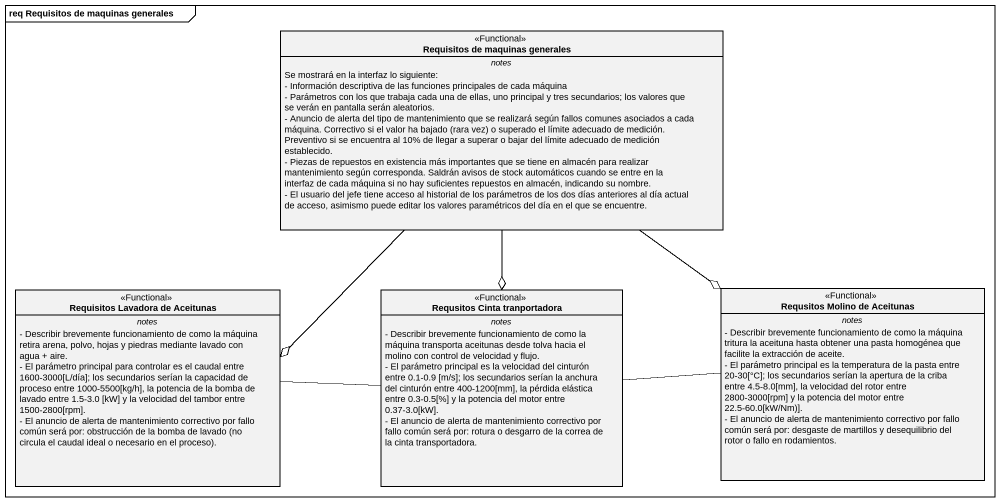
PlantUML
@startuml
mainframe req Requisitos de maquinas generales
hide circle
hide empty members
skinparam classAttributeIconSize 0
class "Requisitos de maquinas generales" as Requisitos_de_maquinas <<Functional>> {
  -- notes --
  Se mostrará en la interfaz lo siguiente:
  - Información descriptiva de las funciones principales de cada máquina
  - Parámetros con los que trabaja cada una de ellas, uno principal y tres secundarios; los valores que se verán en pantalla serán aleatorios.
  {field} - Anuncio de alerta del tipo de mantenimiento que se realizará según fallos comunes asociados a cada máquina. Correctivo si el valor ha bajado (rara vez) o superado el límite adecuado de medición. Preventivo si se encuentra al 10% de llegar a superar o bajar del límite adecuado de medición establecido.
  - Piezas de repuestos en existencia más importantes que se tiene en almacén para realizar mantenimiento según corresponda. Saldrán avisos de stock automáticos cuando se entre en la interfaz de cada máquina si no hay suficientes repuestos en almacén, indicando su nombre.
  - El usuario del jefe tiene acceso al historial de los parámetros de los dos días anteriores al día actual de acceso, asimismo puede editar los valores paramétricos del día en el que se encuentre.
}
class "Requisitos Lavadora de Aceitunas" as Requisitos_Lavadora_de <<Functional>> {
  -- notes --
  - Describir brevemente funcionamiento de como la máquina retira arena, polvo, hojas y piedras mediante lavado con agua + aire.
  - El parámetro principal para controlar es el caudal entre 1600-3000[L/día]; los secundarios serían la capacidad de proceso entre 1000-5500[kg/h], la potencia de la bomba de lavado entre 1.5-3.0 [kW] y la velocidad del tambor entre 1500-2800[rpm].
  {field} - El anuncio de alerta de mantenimiento correctivo por fallo común será por: obstrucción de la bomba de lavado (no circula el caudal ideal o necesario en el proceso).
}
class "Requsitos Cinta tranportadora" as Requsitos_Cinta <<Functional>> {
  -- notes --
  - Describir brevemente funcionamiento de como la máquina transporta aceitunas desde tolva hacia el molino con control de velocidad y flujo.
  - El parámetro principal es la velocidad del cinturón entre 0.1-0.9 [m/s]; los secundarios serían la anchura del cinturón entre 400-1200[mm], la pérdida elástica entre 0.3-0.5[%] y la potencia del motor entre 0.37-3.0[kW].
  - El anuncio de alerta de mantenimiento correctivo por fallo común será por: rotura o desgarro de la correa de la cinta transportadora.
}
class "Requsitos Molino de Aceitunas" as Requsitos_Molino_de <<Functional>> {
  -- notes --
  - Describir brevemente funcionamiento de como la máquina tritura la aceituna hasta obtener una pasta homogénea que facilite la extracción de aceite.
  - El parámetro principal es la temperatura de la pasta entre 20-30[°C]; los secundarios serían la apertura de la criba entre 4.5-8.0[mm], la velocidad del rotor entre 2800-3000[rpm] y la potencia del motor entre 22.5-60.0[kW/Nm)].
  - El anuncio de alerta de mantenimiento correctivo por fallo común será por: desgaste de martillos y desequilibrio del rotor o fallo en rodamientos.
}
Requisitos_de_maquinas --o Requisitos_Lavadora_de
Requisitos_de_maquinas --o Requsitos_Cinta
Requisitos_de_maquinas --o Requsitos_Molino_de
Requisitos_Lavadora_de -right- Requsitos_Cinta
Requsitos_Cinta -right- Requsitos_Molino_de
@enduml
